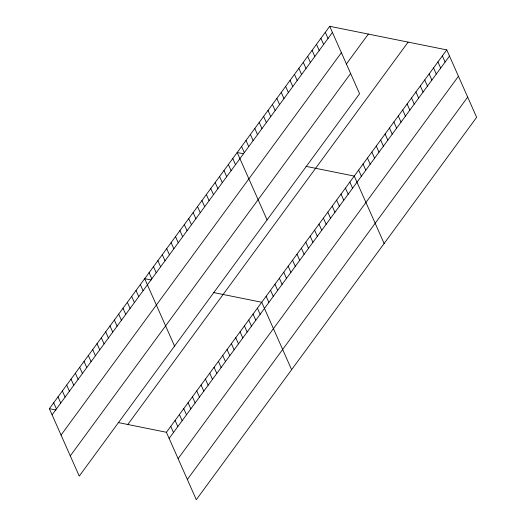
<?xml version="1.0" encoding="UTF-8"?>
<svg xmlns="http://www.w3.org/2000/svg" width="526" height="526" viewBox="0 0 526 526"><rect width="100%" height="100%" fill="white"/><g stroke="black" fill="none" stroke-linecap="round" stroke-linejoin="round"><path stroke-width="0.79" d="M329.703 26.3L359.58 93.727L79.242 476.109L49.365 408.676L329.703 26.3L446.758 49.891L476.635 117.324L196.297 499.7L166.42 432.273L118.212 422.556M52.094 414.836L332.432 32.461M61.055 435.055L341.387 52.679M346.305 64.133L368.332 34.085M70.28 455.891L350.618 73.508M127.792 424.489L408.13 42.106M166.42 432.273L446.758 49.891M169.148 438.434L449.487 56.058M178.11 458.652L458.448 76.277M187.341 479.482L467.68 97.106M243.63 153.783L237.187 152.487L267.07 219.914M306.033 166.361L354.248 176.078L384.125 243.505M151.113 279.97L144.676 278.668L174.56 346.095M213.523 292.548L261.731 302.266L291.614 369.693M49.365 408.676L55.802 409.978M442.353 55.901L445.081 62.061M437.948 61.91L440.676 68.071M433.542 67.92L436.271 74.081M429.137 73.929L431.866 80.09M424.732 79.939L427.46 86.1M420.327 85.948L423.055 92.109M415.921 91.958L418.65 98.119M411.516 97.968L414.245 104.128M407.111 103.97L409.839 110.131M402.706 109.98L405.434 116.141M398.3 115.99L401.029 122.15M393.895 121.999L396.624 128.16M389.49 128.009L392.218 134.169M385.085 134.018L387.813 140.179M380.679 140.028L383.408 146.189M376.274 146.037L379.003 152.198M325.298 32.31L328.027 38.47M371.869 152.04L374.597 158.208M320.893 38.319L323.621 44.48M367.464 158.05L370.192 164.211M316.488 44.329L319.216 50.489M363.058 164.059L365.787 170.22M312.082 50.338L314.811 56.499M358.653 170.069L361.382 176.23M307.677 56.341L310.406 62.502M303.272 62.351L306 68.511M349.843 182.088L352.571 188.249M298.867 68.36L301.595 74.521M345.437 188.098L348.166 194.258M294.461 74.37L297.19 80.531M341.032 194.107L343.761 200.268M290.05 80.379L292.785 86.54M336.627 200.117L339.355 206.277M285.644 86.389L288.38 92.55M332.222 206.12L334.95 212.28M281.239 92.398L283.974 98.559M327.816 212.129L330.545 218.29M276.834 98.408L279.569 104.569M323.411 218.139L326.14 224.3M272.429 104.411L275.164 110.578M319.006 224.148L321.734 230.309M268.023 110.421L270.758 116.581M314.601 230.158L317.329 236.319M263.618 116.43L266.353 122.591M310.195 236.167L312.924 242.328M259.213 122.44L261.948 128.6M305.79 242.177L308.519 248.338M254.808 128.449L257.543 134.61M301.385 248.187L304.113 254.347M250.402 134.459L253.137 140.62M296.98 254.19L299.708 260.357M245.997 140.468L248.732 146.629M292.574 260.199L295.303 266.36M241.592 146.478L244.327 152.639M288.169 266.209L290.898 272.369M283.764 272.218L286.492 278.379M232.781 158.49L235.516 164.658M279.359 278.228L282.087 284.388M228.376 164.5L231.111 170.661M274.947 284.237L277.682 290.398M223.971 170.509L226.706 176.67M270.542 290.247L273.277 296.408M219.566 176.519L222.301 182.68M266.136 296.256L268.871 302.417M215.16 182.529L217.895 188.689M210.755 188.538L213.49 194.699M257.405 308.17L260.133 314.331M206.35 194.548L209.085 200.708M253.072 314.081L255.8 320.242M201.945 200.557L204.68 206.718M248.739 319.992L251.467 326.153M197.539 206.567L200.275 212.728M244.406 325.903L247.135 332.064M193.134 212.57L195.869 218.731M240.073 331.807L242.802 337.975M188.729 218.579L191.464 224.74M235.74 337.718L238.469 343.879M184.324 224.589L187.059 230.75M231.407 343.629L234.136 349.79M179.918 230.598L182.654 236.759M227.074 349.54L229.803 355.701M175.513 236.608L178.248 242.769M222.741 355.451L225.47 361.612M171.108 242.617L173.836 248.778M218.408 361.355L221.137 367.516M166.703 248.627L169.431 254.788M214.075 367.266L216.804 373.427M162.297 254.637L165.026 260.797M209.742 373.177L212.478 379.338M157.892 260.64L160.621 266.807M205.41 379.088L208.145 385.249M153.487 266.649L156.215 272.81M201.077 384.993L203.812 391.16M149.082 272.659L151.81 278.819M196.744 390.903L199.479 397.064M192.417 396.814L195.146 402.975M140.343 284.579L143.079 290.74M188.084 402.725L190.813 408.886M136.01 290.49L138.746 296.651M183.752 408.636L186.48 414.797M131.678 296.394L134.413 302.562M179.419 414.541L182.147 420.701M127.345 302.305L130.08 308.466M175.086 420.452L177.814 426.612M123.018 308.216L125.747 314.377M170.753 426.362L173.481 432.523M118.685 314.127L121.414 320.288M114.352 320.038L117.081 326.199M110.019 325.942L112.748 332.103M105.687 331.853L108.415 338.014M101.354 337.764L104.082 343.925M97.021 343.675L99.749 349.836M92.688 349.58L95.416 355.747M88.355 355.491L91.083 361.651M84.022 361.401L86.751 367.562M79.689 367.312L82.418 373.473M75.356 373.223L78.085 379.384M71.023 379.128L73.758 385.288M66.69 385.039L69.425 391.199M62.357 390.95L65.093 397.11M58.024 396.86L60.76 403.021M53.698 402.765L56.427 408.932"/></g></svg>
